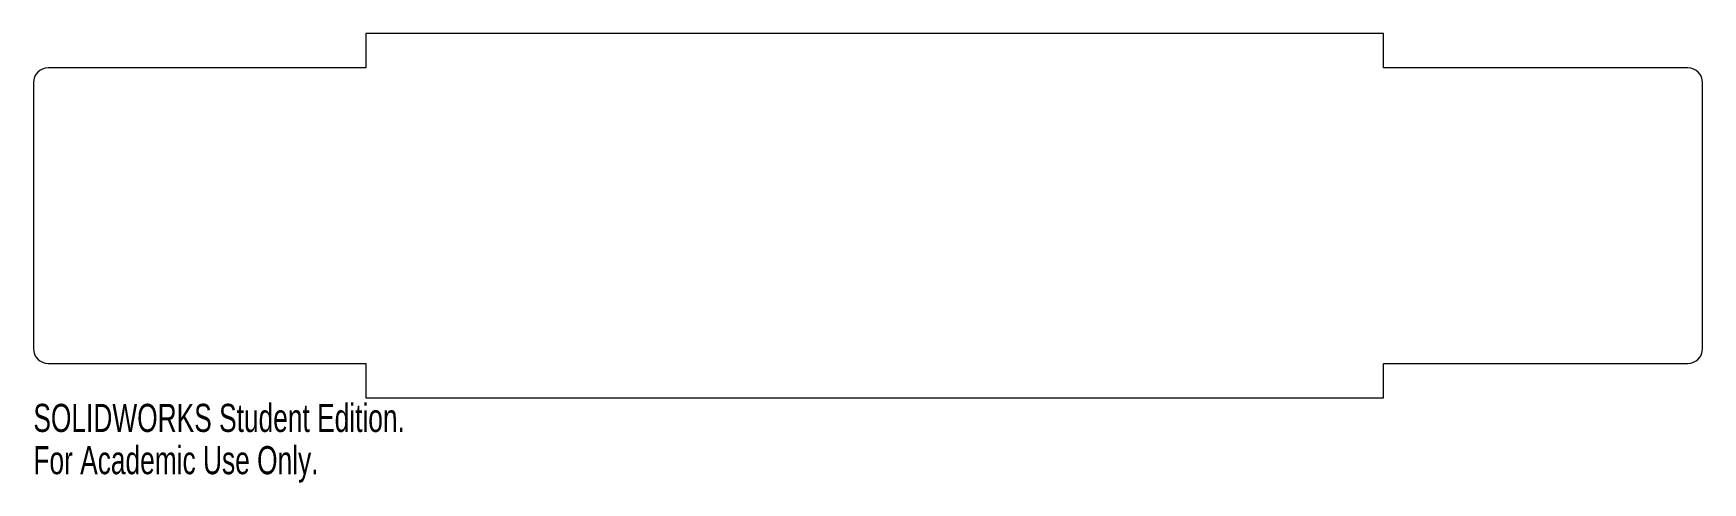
# Model space of a CAD drawing. Header units: inches. Extents: x -11.3 to 0, y -0.8 to 2.2.
import ezdxf

# ---------------------------------------------------------------- set-up
doc = ezdxf.new("R2010")
doc.units = ezdxf.units.IN
doc.header["$MEASUREMENT"] = 0
doc.styles.add('SLDTEXTSTYLE0', font='TXT', dxfattribs={"width": 0.7})

msp = doc.modelspace()

# ---------------------------------------------------------------- linework, layer by layer
at = {"color": 7, "linetype": 'Continuous', "lineweight": 15}
for p, q in [((-2.16, 2.234), (-9.05, 2.234)), ((-9.05, 2.234), (-9.05, 2)), ((-2.16, 2), (-2.16, 2.234)), ((-9.05, 2), (-11.2, 2)), ((-0.1, 2), (-2.16, 2)), ((-11.3, 1.9), (-11.3, 0.1)), ((0, 0.1), (0, 1.9)), ((-11.2, 0), (-9.05, 0)), ((-9.05, 0), (-9.05, -0.234)), ((-2.16, -0.234), (-2.16, 0)), ((-2.16, 0), (-0.1, 0)), ((-9.05, -0.234), (-2.16, -0.234))]:
    msp.add_line(p, q, dxfattribs=at)
for centre, start, end in [((-11.2, 1.9), 90, 180), ((-0.1, 1.9), 0, 90), ((-11.2, 0.1), 180, 270), ((-0.1, 0.1), 270, 0)]:
    msp.add_arc(centre, 0.1, start, end, dxfattribs=at)

# ---------------------------------------------------------------- texts
at = {"color": 7, "linetype": 'Continuous', "char_height": 0.1903, "attachment_point": 1, "style": 'SLDTEXTSTYLE0'}
for s, insert in [('SOLIDWORKS Student Edition.', (-11.3, -0.274)), ('For Academic Use Only.', (-11.3, -0.56))]:
    msp.add_mtext(s, dxfattribs=dict(at, insert=insert))

doc.saveas('drawing.dxf')
